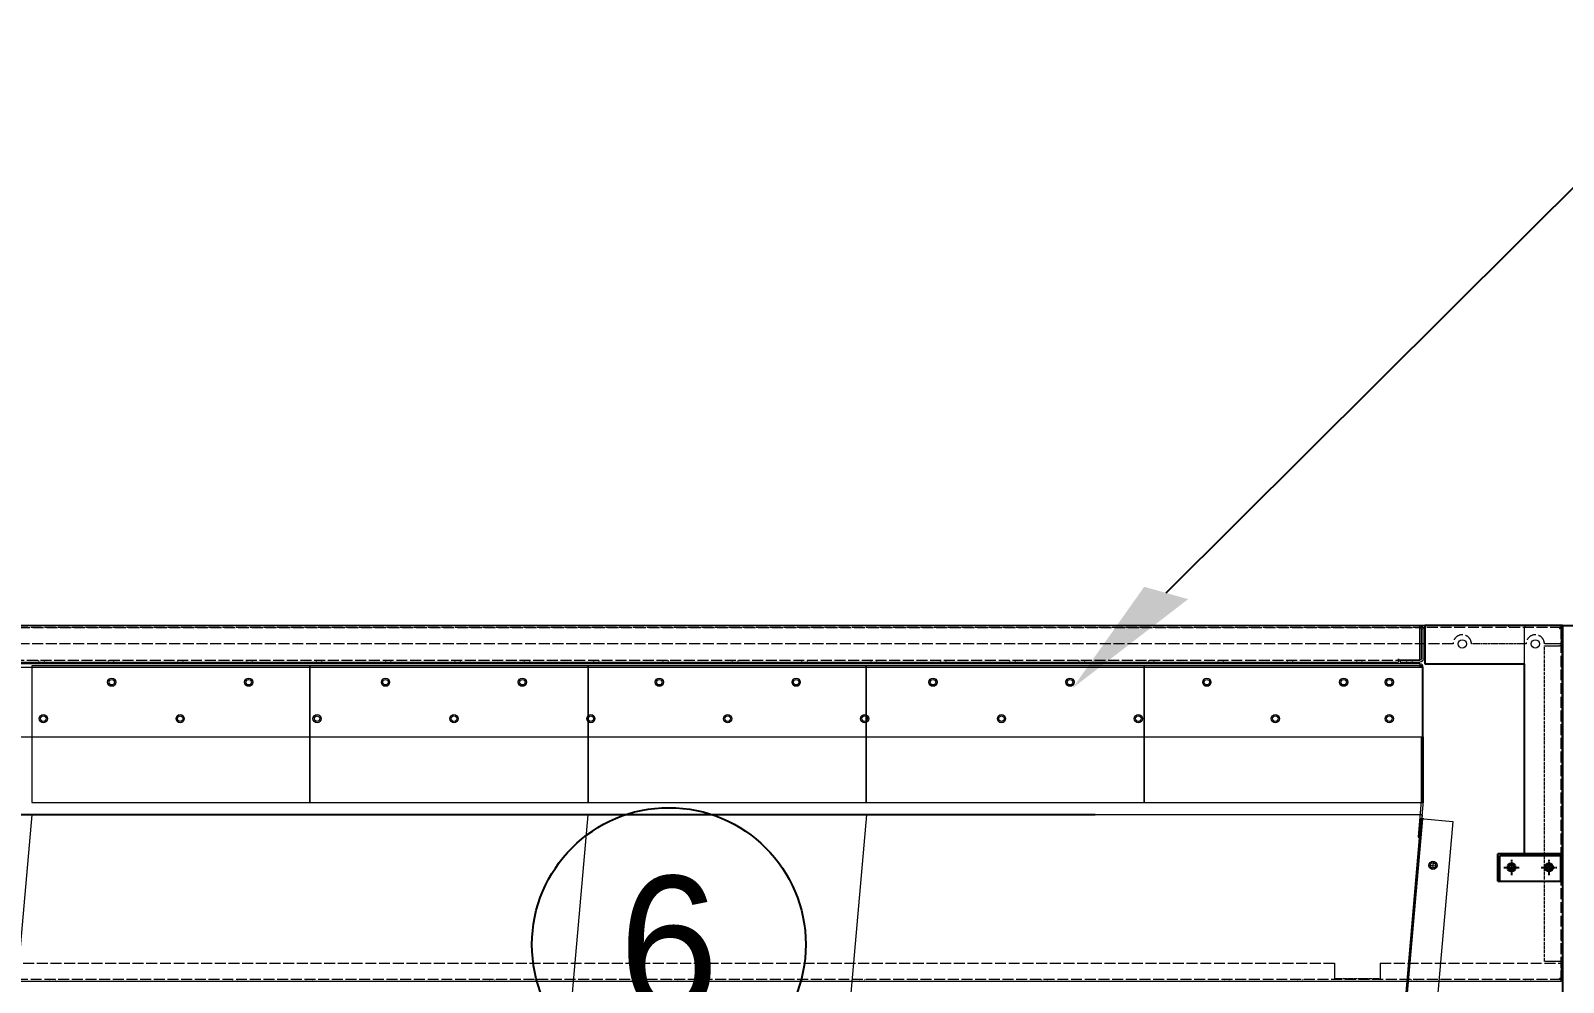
# Model space of a CAD drawing. Header units: millimetres. Extents: x 2280 to 31687, y 1787 to 22582.
# Drawn here: x 16341 to 18020, y 11329 to 12372 of the extents above; entities that cross this region are included whole.
import ezdxf
from ezdxf.enums import TextEntityAlignment as Align

# ---------------------------------------------------------------- set-up
doc = ezdxf.new("R2010")
doc.units = ezdxf.units.MM
for name, pattern in [('CENTER', [2, 1.25, -0.25, 0.25, -0.25]), ('DASHDOT', [18.5, 12, -3, 0.5, -3]), ('DASHED', [15, 12, -3])]:
    doc.linetypes.add(name, pattern=pattern)
for name, color, linetype in [('center', 1, 'CENTER'), ('냉각탑_dim', 1, 'Continuous'), ('냉각탑_text', 3, 'Continuous')]:
    doc.layers.add(name, color=color, linetype=linetype)
doc.styles.add('돋움', font='Dotum.ttf')

# ---------------------------------------------------------------- blocks, each defined once
blk = doc.blocks.new('A$C30944BC8')
at = {"color": 7, "lineweight": 13, "ltscale": 0.159375}
for p, q in [((0, 110.2), (0, 186.7)), ((1677, 110.2), (1677, 186.7))]:
    blk.add_line(p, q, dxfattribs=at)
at = {"color": 7, "lineweight": 13, "ltscale": 0.007292}
for p, q in [((0, 186.7), (3.5, 186.7)), ((3.5, 190.2), (3.5, 186.7)), ((1673.5, 190.2), (1673.5, 186.7)), ((1673.5, 186.7), (1677, 186.7))]:
    blk.add_line(p, q, dxfattribs=at)
at = {"color": 7, "lineweight": 13}
for p, q in [((1673.5, 190.2), (3.5, 190.2)), ((3.5, 186.7), (1673.5, 186.7)), ((0, 110.2), (1677, 110.2))]:
    blk.add_line(p, q, dxfattribs=at)
at = {"color": 7, "lineweight": 13, "ltscale": 0.145697}
for p, q in [((1675, 110.2), (1675, 40.3)), ((1677, 110.2), (1677, 40.3))]:
    blk.add_line(p, q, dxfattribs=at)
at = {"color": 7, "lineweight": 13, "ltscale": 0.083658}
for p, q in [((1675, 40.2), (1671.5, 0.2)), ((1677, 40), (1673.5, 0))]:
    blk.add_line(p, q, dxfattribs=at)
at = {"color": 7, "lineweight": 13, "ltscale": 0.004167}
blk.add_line((1671.5, 0.2), (1673.5, 0), dxfattribs=at)
at = {"color": 7, "lineweight": 13}
for centre in [(30, 170.2), (90, 170.2), (240, 170.2), (390, 170.2), (540, 170.2), (690, 170.2), (840, 170.2), (990, 170.2), (1140, 170.2), (1290, 170.2), (1440, 170.2), (1590, 170.2), (1640, 170.2), (30, 130.2), (165, 130.2), (315, 130.2), (465, 130.2), (615, 130.2), (765, 130.2), (915, 130.2), (1065, 130.2), (1215, 130.2), (1365, 130.2), (1515, 130.2), (1640, 130.2)]:
    blk.add_circle(centre, 3, dxfattribs=at)
for centre, radius, start, end in [((3.5, 186.7), 3.5, 90, 180), ((3.5, 186.7), 1.5, 90, 180), ((1673.5, 186.7), 3.5, 0, 90), ((1673.5, 186.7), 1.5, 0, 90), ((1673.5, 40.3), 1.5, 355, 360), ((1673.5, 40.3), 3.5, 355, 360)]:
    blk.add_arc(centre, radius, start, end, dxfattribs=at)
blk = doc.blocks.new('A$C7B6532BF')
at = {"color": 5, "lineweight": 5}
for p, q in [((239.1, 2732.8), (0, 0)), ((848.7, 2732.8), (239.1, 2732.8)), ((609.6, 0), (848.7, 2732.8))]:
    blk.add_line(p, q, dxfattribs=at)
blk = doc.blocks.new('A$C493D0A01')
at = {"color": 5, "lineweight": 5}
blk.add_line((848.7, 2732.8), (1153.5, 2732.8), dxfattribs=at)
at = {"lineweight": 5}
for p in [(0, 0), (914.4, 0)]:
    blk.add_blockref('A$C7B6532BF', p, dxfattribs=at)
blk = doc.blocks.new('A$C7AFD6E2C')
at = {"color": 7, "lineweight": 13, "ltscale": 0.004167}
for p, q in [((2, 36.5), (0, 36.5)), ((1780, 36.5), (1782, 36.5)), ((25, 2), (25, 0)), ((1757, 2), (1757, 0))]:
    blk.add_line(p, q, dxfattribs=at)
at = {"color": 7, "lineweight": 13, "ltscale": 0.06875}
for p, q in [((0, 3.5), (0, 36.5)), ((2, 36.5), (2, 3.5)), ((1780, 36.5), (1780, 3.5)), ((1782, 3.5), (1782, 36.5))]:
    blk.add_line(p, q, dxfattribs=at)
at = {"color": 7, "lineweight": 13}
for p, q in [((1778.5, 40), (3.5, 40)), ((1755, 0), (27, 0))]:
    blk.add_line(p, q, dxfattribs=at)
at = {"color": 7, "lineweight": 13, "ltscale": 0.007292}
for p, q in [((3.5, 36.5), (3.5, 40)), ((1778.5, 36.5), (1778.5, 40)), ((27, 3.5), (27, 0))]:
    blk.add_line(p, q, dxfattribs=at)
at = {"color": 7, "linetype": 'DASHED', "lineweight": 13}
for p, q in [((1778.5, 38), (3.5, 38)), ((1755, 2), (27, 2))]:
    blk.add_line(p, q, dxfattribs=at)
at = {"color": 7, "lineweight": 13, "ltscale": 0.070833}
for p, q in [((3.5, 2.5), (3.5, 36.5)), ((1778.5, 2.5), (1778.5, 36.5))]:
    blk.add_line(p, q, dxfattribs=at)
at = {"color": 7, "linetype": 'DASHED', "lineweight": 13, "ltscale": 0.004167}
for p, q in [((1780, 23), (1782, 23)), ((1780, 23), (1782, 23)), ((1780, 23), (1782, 23)), ((1780, 23), (1782, 23)), ((1780, 23), (1782, 23)), ((1780, 23), (1782, 23)), ((1780, 23), (1782, 23)), ((1780, 23), (1782, 23)), ((1780, 17), (1782, 17)), ((1780, 17), (1782, 17)), ((1780, 17), (1782, 17)), ((1780, 17), (1782, 17)), ((1780, 17), (1782, 17)), ((1780, 17), (1782, 17)), ((1780, 17), (1782, 17)), ((1780, 17), (1782, 17)), ((12, 2), (12, 0)), ((12, 2), (12, 0)), ((12, 2), (12, 0)), ((12, 2), (12, 0)), ((12, 2), (12, 0)), ((12, 2), (12, 0)), ((12, 2), (12, 0)), ((12, 2), (12, 0)), ((12, 2), (12, 0)), ((12, 2), (12, 0)), ((12, 2), (12, 0)), ((12, 2), (12, 0)), ((12, 2), (12, 0)), ((12, 2), (12, 0)), ((12, 2), (12, 0)), ((12, 2), (12, 0)), ((18, 2), (18, 0)), ((18, 2), (18, 0)), ((18, 2), (18, 0)), ((18, 2), (18, 0)), ((18, 2), (18, 0)), ((18, 2), (18, 0)), ((18, 2), (18, 0)), ((18, 2), (18, 0)), ((18, 2), (18, 0)), ((18, 2), (18, 0)), ((18, 2), (18, 0)), ((18, 2), (18, 0)), ((18, 2), (18, 0)), ((18, 2), (18, 0)), ((18, 2), (18, 0)), ((18, 2), (18, 0)), ((67, 2), (67, 0)), ((67, 2), (67, 0)), ((73, 2), (73, 0)), ((73, 2), (73, 0)), ((143, 2), (143, 0)), ((143, 2), (143, 0)), ((149, 2), (149, 0)), ((149, 2), (149, 0)), ((219, 2), (219, 0)), ((219, 2), (219, 0)), ((225, 2), (225, 0)), ((225, 2), (225, 0)), ((295, 2), (295, 0)), ((295, 2), (295, 0)), ((301, 2), (301, 0)), ((301, 2), (301, 0)), ((371, 2), (371, 0)), ((371, 2), (371, 0)), ((377, 2), (377, 0)), ((377, 2), (377, 0)), ((447, 2), (447, 0)), ((447, 2), (447, 0)), ((453, 2), (453, 0)), ((453, 2), (453, 0)), ((523, 2), (523, 0)), ((523, 2), (523, 0)), ((529, 2), (529, 0)), ((529, 2), (529, 0)), ((599, 2), (599, 0)), ((599, 2), (599, 0)), ((605, 2), (605, 0)), ((605, 2), (605, 0)), ((675, 2), (675, 0)), ((675, 2), (675, 0)), ((681, 2), (681, 0)), ((681, 2), (681, 0)), ((751, 2), (751, 0)), ((751, 2), (751, 0)), ((757, 2), (757, 0)), ((757, 2), (757, 0)), ((827, 2), (827, 0)), ((827, 2), (827, 0)), ((833, 2), (833, 0)), ((833, 2), (833, 0)), ((903, 2), (903, 0)), ((903, 2), (903, 0)), ((909, 2), (909, 0)), ((909, 2), (909, 0)), ((979, 2), (979, 0)), ((979, 2), (979, 0)), ((985, 2), (985, 0)), ((985, 2), (985, 0)), ((1055, 2), (1055, 0)), ((1055, 2), (1055, 0)), ((1061, 2), (1061, 0)), ((1061, 2), (1061, 0)), ((1131, 2), (1131, 0)), ((1131, 2), (1131, 0)), ((1137, 2), (1137, 0)), ((1137, 2), (1137, 0)), ((1207, 2), (1207, 0)), ((1207, 2), (1207, 0)), ((1213, 2), (1213, 0)), ((1213, 2), (1213, 0)), ((1283, 2), (1283, 0)), ((1283, 2), (1283, 0)), ((1289, 2), (1289, 0)), ((1289, 2), (1289, 0)), ((1359, 2), (1359, 0)), ((1359, 2), (1359, 0)), ((1365, 2), (1365, 0)), ((1365, 2), (1365, 0)), ((1435, 2), (1435, 0)), ((1435, 2), (1435, 0)), ((1441, 2), (1441, 0)), ((1441, 2), (1441, 0)), ((1511, 2), (1511, 0)), ((1511, 2), (1511, 0)), ((1517, 2), (1517, 0)), ((1517, 2), (1517, 0)), ((1587, 2), (1587, 0)), ((1587, 2), (1587, 0)), ((1593, 2), (1593, 0)), ((1593, 2), (1593, 0)), ((1642, 2), (1642, 0)), ((1642, 2), (1642, 0)), ((1648, 2), (1648, 0)), ((1648, 2), (1648, 0)), ((1711.5, 2), (1711.5, 0)), ((1711.5, 2), (1711.5, 0)), ((1717.5, 2), (1717.5, 0)), ((1717.5, 2), (1717.5, 0)), ((1764, 2), (1764, 0)), ((1764, 2), (1764, 0)), ((1764, 2), (1764, 0)), ((1764, 2), (1764, 0)), ((1764, 2), (1764, 0)), ((1764, 2), (1764, 0)), ((1764, 2), (1764, 0)), ((1764, 2), (1764, 0)), ((1764, 2), (1764, 0)), ((1764, 2), (1764, 0)), ((1764, 2), (1764, 0)), ((1764, 2), (1764, 0)), ((1764, 2), (1764, 0)), ((1764, 2), (1764, 0)), ((1764, 2), (1764, 0)), ((1764, 2), (1764, 0)), ((1770, 2), (1770, 0)), ((1770, 2), (1770, 0)), ((1770, 2), (1770, 0)), ((1770, 2), (1770, 0)), ((1770, 2), (1770, 0)), ((1770, 2), (1770, 0)), ((1770, 2), (1770, 0)), ((1770, 2), (1770, 0)), ((1770, 2), (1770, 0)), ((1770, 2), (1770, 0)), ((1770, 2), (1770, 0)), ((1770, 2), (1770, 0)), ((1770, 2), (1770, 0)), ((1770, 2), (1770, 0)), ((1770, 2), (1770, 0)), ((1770, 2), (1770, 0))]:
    blk.add_line(p, q, dxfattribs=at)
at = {"color": 7, "lineweight": 13, "ltscale": 0.048958}
for p, q in [((27, 2.5), (3.5, 2.5)), ((1755, 2.5), (1778.5, 2.5))]:
    blk.add_line(p, q, dxfattribs=at)
at = {"color": 7, "lineweight": 13, "ltscale": 0.044792}
for p, q in [((25, 2), (3.5, 2)), ((1778.5, 2), (1757, 2)), ((25, 0), (3.5, 0)), ((1778.5, 0), (1757, 0))]:
    blk.add_line(p, q, dxfattribs=at)
at = {"color": 7, "lineweight": 13, "ltscale": 0.002083}
for p, q in [((27, 2.5), (27, 3.5)), ((1755, 2.5), (1755, 3.5))]:
    blk.add_line(p, q, dxfattribs=at)
at = {"color": 7, "linetype": 'DASHED', "lineweight": 13, "ltscale": 0.002083}
blk.add_line((1755, 3.5), (1755, 2.5), dxfattribs=at)
at = {"color": 7, "lineweight": 13, "ltscale": 0.005208}
blk.add_line((1755, 2.5), (1755, 0), dxfattribs=at)
at = {"color": 7, "lineweight": 13}
for centre, radius, start, end in [((3.5, 36.5), 3.5, 90, 180), ((3.5, 36.5), 1.5, 90, 180), ((1778.5, 36.5), 3.5, 0, 90), ((1778.5, 36.5), 1.5, 360, 90), ((3.5, 3.5), 3.5, 180, 270), ((3.5, 3.5), 1.5, 180, 270), ((1778.5, 3.5), 3.5, 270, 360), ((1778.5, 3.5), 1.5, 270, 0)]:
    blk.add_arc(centre, radius, start, end, dxfattribs=at)
blk = doc.blocks.new('A$C7AF137E1')
at = {"color": 7, "lineweight": 13}
for p, q in [((2700, 35), (0, 35)), ((2700, 33.4), (0, 33.4)), ((2700, 0), (0, 0))]:
    blk.add_line(p, q, dxfattribs=at)
at = {"color": 7, "lineweight": 13, "ltscale": 0.004}
blk.add_line((2700, 35), (2700, 33.4), dxfattribs=at)
at = {"color": 7, "linetype": 'DASHDOT', "lineweight": 13, "ltscale": 0.0195}
for p, q in [((2653.9, 17.5), (2646.1, 17.5)), ((2650, 21.4), (2650, 13.6))]:
    blk.add_line(p, q, dxfattribs=at)
at = {"color": 7, "lineweight": 13, "ltscale": 0.00375}
blk.add_line((2700, 31.9), (2700, 33.4), dxfattribs=at)
at = {"color": 7, "lineweight": 13, "ltscale": 0.07975}
blk.add_line((2700, 31.9), (2700, 0), dxfattribs=at)
at = {"color": 7, "lineweight": 13}
blk.add_circle((2650, 17.5), 3, dxfattribs=at)
blk = doc.blocks.new('A$C60135176')
at = {"color": 1}
for p, q in [((151, 250), (0, 250)), ((0, 250), (0, 208)), ((151, 0), (151, 250)), ((0, 208), (109, 208)), ((109, 208), (109, 0)), ((109, 0), (151, 0))]:
    blk.add_line(p, q, dxfattribs=at)
blk = doc.blocks.new('A$C506531F9')
for p, q in [((71, 30), (0, 30)), ((0, 0), (0, 30)), ((71, 0), (71, 30)), ((0, 0), (71, 0))]:
    blk.add_line(p, q)
at = {"color": 7}
for p, q in [((2, 28), (69, 28)), ((2, 0), (2, 28)), ((69, 0), (69, 28)), ((0, 0), (71, 0))]:
    blk.add_line(p, q, dxfattribs=at)
for centre, radius in [((15, 15), 4.5), ((15, 15), 4.5), ((15, 15), 3), ((56, 15), 4.5), ((56, 15), 4.5), ((56, 15), 3)]:
    blk.add_circle(centre, radius)
at = {"layer": 'center'}
for p, q in [((15, 23.5), (15, 6.5)), ((56, 23.5), (56, 6.5)), ((6.5, 15), (23.5, 15)), ((47.5, 15), (64.5, 15))]:
    blk.add_line(p, q, dxfattribs=at)
blk = doc.blocks.new('1')
at = {"color": 7, "lineweight": 13}
for p, q in [((18018, 11719.8), (15521.4, 11719.8)), ((17977.7, 11716.9), (17977.7, 11469.8)), ((18019.7, 11716.9), (18019.7, 11332.7)), ((18018, 11469.8), (17977.7, 11469.8)), ((18018, 11329.8), (15521.4, 11329.8))]:
    blk.add_line(p, q, dxfattribs=at)
at = {"color": 7, "linetype": 'DASHED', "lineweight": 13}
for p, q in [((18018, 11717.8), (15521.4, 11717.8)), ((18017.7, 11716.9), (18017.7, 11332.7)), ((17899.7, 11699.8), (16071.7, 11699.8)), ((16272.7, 11349.8), (17769.7, 11349.8)), ((17819.7, 11349.8), (18018, 11349.8)), ((18018, 11331.8), (15521.4, 11331.8))]:
    blk.add_line(p, q, dxfattribs=at)
at = {"color": 7, "linetype": 'DASHED', "lineweight": 13, "ltscale": 0.00625}
for p, q in [((17960.7, 11717.8), (17960.7, 11719.8)), ((17978.7, 11717.8), (17978.7, 11719.8)), ((18019.7, 11716.9), (18017.7, 11716.9)), ((18019.7, 11697.8), (18017.7, 11697.8)), ((18019.7, 11674.3), (18017.7, 11674.3)), ((18019.7, 11665.3), (18017.7, 11665.3)), ((18019.7, 11574.3), (18017.7, 11574.3)), ((18019.7, 11565.3), (18017.7, 11565.3)), ((18019.7, 11474.3), (18017.7, 11474.3)), ((18019.7, 11465.3), (18017.7, 11465.3)), ((18019.7, 11374.3), (18017.7, 11374.3)), ((18019.7, 11365.3), (18017.7, 11365.3)), ((18019.7, 11351.8), (18017.7, 11351.8)), ((16361.7, 11331.8), (16361.7, 11329.8)), ((16367.7, 11331.8), (16367.7, 11329.8)), ((16561.7, 11331.8), (16561.7, 11329.8)), ((16567.7, 11331.8), (16567.7, 11329.8)), ((16643.7, 11331.8), (16643.7, 11329.8)), ((16649.7, 11331.8), (16649.7, 11329.8)), ((16843.7, 11331.8), (16843.7, 11329.8)), ((16849.7, 11331.8), (16849.7, 11329.8)), ((17043.7, 11331.8), (17043.7, 11329.8)), ((17049.7, 11331.8), (17049.7, 11329.8)), ((17248.7, 11331.8), (17248.7, 11329.8)), ((17254.7, 11331.8), (17254.7, 11329.8)), ((17448.7, 11331.8), (17448.7, 11329.8)), ((17454.7, 11331.8), (17454.7, 11329.8)), ((17648.7, 11331.8), (17648.7, 11329.8)), ((17654.7, 11331.8), (17654.7, 11329.8)), ((17728.7, 11331.8), (17728.7, 11329.8)), ((17734.7, 11331.8), (17734.7, 11329.8)), ((17853.7, 11331.8), (17853.7, 11329.8)), ((17859.7, 11331.8), (17859.7, 11329.8)), ((17978.7, 11331.8), (17978.7, 11329.8)), ((17984.7, 11331.8), (17984.7, 11329.8)), ((18019.7, 11332.7), (18017.7, 11332.7))]:
    blk.add_line(p, q, dxfattribs=at)
at = {"color": 7, "linetype": 'DASHED', "lineweight": 13, "ltscale": 0.002219}
for p, q in [((18018, 11717.8), (18017.3, 11717.8)), ((18018, 11331.8), (18017.3, 11331.8))]:
    blk.add_line(p, q, dxfattribs=at)
at = {"color": 7, "linetype": 'DASHED', "lineweight": 13, "ltscale": 0.002812}
for p, q in [((18017.7, 11716.9), (18017.7, 11717.8)), ((18017.7, 11332.7), (18017.7, 11331.8))]:
    blk.add_line(p, q, dxfattribs=at)
at = {"color": 7, "lineweight": 13, "ltscale": 0.004222}
for p, q in [((18018, 11718.5), (18018, 11719.8)), ((18018, 11331.2), (18018, 11329.8))]:
    blk.add_line(p, q, dxfattribs=at)
at = {"color": 7, "lineweight": 13, "ltscale": 0.003766}
for p, q in [((18018, 11718.5), (18018, 11717.3)), ((18018, 11331.2), (18018, 11332.4))]:
    blk.add_line(p, q, dxfattribs=at)
at = {"color": 7, "lineweight": 13, "ltscale": 0.002201}
for p, q in [((18018.7, 11717.8), (18018, 11717.8)), ((18018.7, 11331.8), (18018, 11331.8))]:
    blk.add_line(p, q, dxfattribs=at)
at = {"color": 7, "linetype": 'DASHED', "lineweight": 13, "ltscale": 0.003094}
for p, q in [((18018, 11716.4), (18018, 11717.4)), ((18018, 11333.2), (18018, 11332.3))]:
    blk.add_line(p, q, dxfattribs=at)
at = {"color": 7, "linetype": 'DASHED', "lineweight": 13, "ltscale": 0.051875}
for p, q in [((18018, 11716.4), (18018, 11699.8)), ((17999.7, 11697.8), (18016.3, 11697.8)), ((17769.7, 11349.8), (17769.7, 11333.2)), ((17819.7, 11349.8), (17819.7, 11333.2)), ((18016.3, 11351.8), (17999.7, 11351.8)), ((18018, 11349.8), (18018, 11333.2))]:
    blk.add_line(p, q, dxfattribs=at)
at = {"color": 7, "lineweight": 13, "ltscale": 0.003112}
for p, q in [((18018.7, 11717.8), (18019.7, 11717.8)), ((18018.7, 11331.8), (18019.7, 11331.8))]:
    blk.add_line(p, q, dxfattribs=at)
for p, q in [((18019.7, 11719.8), (18019.7, 8519.8)), ((18019.7, 11719.8), (18019.7, 8519.8)), ((15880.7, 11512.8), (17507.3, 11512.8))]:
    blk.add_line(p, q)
at = {"ltscale": 500}
for p, q in [((18019.7, 11717.8), (18019.7, 11719.8)), ((18019.7, 11719.8), (18719.7, 11719.8))]:
    blk.add_line(p, q, dxfattribs=at)
at = {"color": 7, "lineweight": 13, "ltscale": 0.002813}
for p, q in [((18019.7, 11716.9), (18019.7, 11717.8)), ((18019.7, 11332.7), (18019.7, 11331.8))]:
    blk.add_line(p, q, dxfattribs=at)
at = {"color": 7, "linetype": 'DASHED', "lineweight": 13, "ltscale": 0.1875}
blk.add_line((17979.7, 11699.8), (17919.7, 11699.8), dxfattribs=at)
at = {"color": 7, "linetype": 'DASHED', "lineweight": 13, "ltscale": 0.057188}
blk.add_line((18018, 11699.8), (17999.7, 11699.8), dxfattribs=at)
at = {"color": 7, "linetype": 'DASHED', "lineweight": 13, "ltscale": 0.298983}
blk.add_line((17999.7, 11351.8), (17999.7, 11697.8), dxfattribs=at)
at = {"color": 7, "linetype": 'DASHED', "lineweight": 13, "ltscale": 0.004375}
for p, q in [((18017.7, 11697.8), (18016.3, 11697.8)), ((18017.7, 11351.8), (18016.3, 11351.8))]:
    blk.add_line(p, q, dxfattribs=at)
at = {"color": 7, "linetype": 'DASHED', "lineweight": 13, "ltscale": 0.15625}
blk.add_line((17769.7, 11333.2), (17819.7, 11333.2), dxfattribs=at)
at = {"color": 5, "lineweight": 5, "elevation": 0}
for points in [[(16342.1, 11525.8), (16646.9, 11525.8), (16646.9, 11675.8), (16342.1, 11675.8)], [(16646.9, 11525.8), (16951.7, 11525.8), (16951.7, 11675.8), (16646.9, 11675.8)], [(16951.7, 11525.8), (17256.5, 11525.8), (17256.5, 11675.8), (16951.7, 11675.8)], [(17256.5, 11525.8), (17561.3, 11525.8), (17561.3, 11675.8), (17256.5, 11675.8)], [(17561.3, 11525.8), (17866.1, 11525.8), (17866.1, 11675.8), (17561.3, 11675.8)]]:
    blk.add_lwpolyline(points, close=True, dxfattribs=at)
at = {"color": 7, "lineweight": 13}
for centre in [(17909.7, 11699.8), (17989.7, 11699.8), (16429.8, 11657.8), (16579.8, 11657.8), (16729.8, 11657.8), (16879.8, 11657.8), (17029.8, 11657.8), (17179.8, 11657.8), (17329.8, 11657.8), (17479.8, 11657.8), (17629.8, 11657.8), (17779.8, 11657.8), (17829.8, 11657.8), (16354.8, 11617.8), (16504.8, 11617.8), (16654.8, 11617.8), (16804.8, 11617.8), (16954.8, 11617.8), (17104.8, 11617.8), (17254.8, 11617.8), (17404.8, 11617.8), (17554.8, 11617.8), (17704.8, 11617.8), (17829.8, 11617.8), (17877.6, 11457)]:
    blk.add_circle(centre, 4.5, dxfattribs=at)
at = {"color": 7, "linetype": 'DASHED', "lineweight": 13}
for centre in [(17909.7, 11699.8), (17989.7, 11699.8)]:
    blk.add_arc(centre, 10, 0, 180, dxfattribs=at)
at = {"color": 7, "lineweight": 13}
for points in [[(18018, 11718.5), (18017.6, 11718.1), (18017.3, 11717.7), (18016.9, 11717.3), (18016.6, 11716.9), (18016.3, 11716.4)], [(18018.7, 11717.8), (18018.3, 11717.6), (18017.8, 11717.3), (18017.3, 11717), (18016.8, 11716.7), (18016.3, 11716.4)], [(18018.7, 11331.8), (18018.3, 11332.1), (18017.8, 11332.4), (18017.3, 11332.7), (18016.8, 11333), (18016.3, 11333.2)], [(18018, 11331.2), (18017.6, 11331.6), (18017.3, 11332), (18016.9, 11332.4), (18016.6, 11332.8), (18016.3, 11333.2)]]:
    blk.add_open_spline(points, degree=5, dxfattribs=at)
at = {"color": 7, "linetype": 'DASHED', "lineweight": 13}
for points in [[(18017.3, 11717.8), (18017.1, 11717.6), (18016.9, 11717.3), (18016.7, 11717), (18016.5, 11716.7), (18016.3, 11716.4)], [(18018, 11717.3), (18017.6, 11717.1), (18017.3, 11717), (18016.9, 11716.8), (18016.6, 11716.6), (18016.3, 11716.4)], [(18017.3, 11331.8), (18017.1, 11332.1), (18016.9, 11332.4), (18016.7, 11332.7), (18016.5, 11333), (18016.3, 11333.2)], [(18018, 11332.4), (18017.6, 11332.5), (18017.3, 11332.7), (18016.9, 11332.9), (18016.6, 11333.1), (18016.3, 11333.2)]]:
    blk.add_open_spline(points, degree=5, dxfattribs=at)
at = {"layer": '냉각탑_dim', "linetype": 'ByBlock', "lineweight": -2}
blk.add_circle((17040.3, 11370.3), 150, dxfattribs=at)
at = {"layer": '냉각탑_dim'}
blk.add_solid([(17609.3, 11748.8), (17482.7, 11651.4), (17561.2, 11762.4)], dxfattribs=at)
at = {"lineweight": 5, "xscale": -1}
blk.add_blockref('A$C7AFD6E2C', (17866.7, 11679.8), dxfattribs=at)
for name, p in [('A$C60135176', (17868.7, 11469.8)), ('A$C506531F9', (17948.7, 11439.8))]:
    blk.add_blockref(name, p)
at = {"lineweight": 5}
for name, p in [('A$C30944BC8', (16189.8, 11487.6)), ('A$C493D0A01', (16103.2, 8779.8))]:
    blk.add_blockref(name, p, dxfattribs=at)
at = {"lineweight": 5, "rotation": 85.00158515409453}
blk.add_blockref('A$C7AF137E1', (17664.1, 8815.5), dxfattribs=at)
at = {"layer": '냉각탑_text', "style": '돋움'}
blk.add_text('6', height=150, dxfattribs=at).set_placement((17040.3, 11370.3), align=Align.MIDDLE_CENTER)

msp = doc.modelspace()

# ---------------------------------------------------------------- linework, layer by layer
at = {"layer": '냉각탑_dim', "linetype": 'ByBlock', "lineweight": -2, "elevation": 0}
msp.add_lwpolyline([(17585.3, 11755.6), (18204, 12371.9)], dxfattribs=at)

# ---------------------------------------------------------------- block references
msp.add_blockref('1', (0, 0))

doc.saveas('drawing.dxf')
